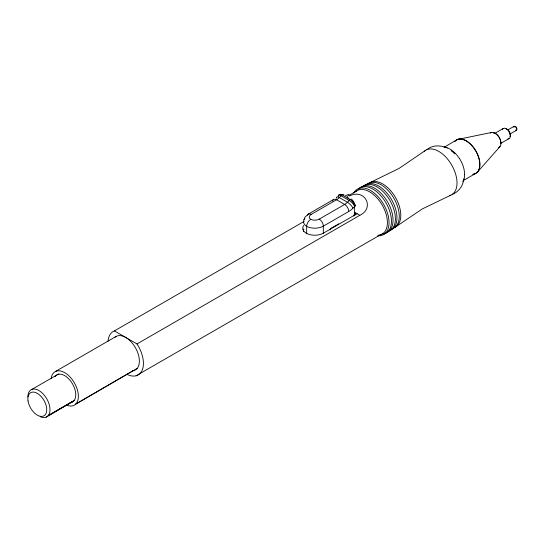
<?xml version="1.0" encoding="UTF-8"?>
<svg xmlns="http://www.w3.org/2000/svg" width="544" height="544" viewBox="0 0 544 544"><rect width="100%" height="100%" fill="white"/><g stroke="black" fill="none" stroke-linecap="round" stroke-linejoin="round"><path stroke-width="0.82" d="M463.916 178.881C462.91 185.871 458.966 191.801 452.186 194.426M303.967 219.735L304.905 217.253L308.251 214.132L333.662 199.464M329.956 229.847L330.65 228.5L338.783 223.808M353.954 215.975L354.64 214.649A2.298 1.326 0 0 0 354.96 213.003M477.788 171.693L500.045 146.554M304.892 218.47A12.077 6.97 0 0 0 306.666 226.386A12.077 6.97 0 0 0 323.326 226.154L348.738 211.487A17.252 9.962 -60 0 0 352.906 208.223L354.64 206.502A2.298 1.326 0 0 0 354.96 204.857M425.442 150.45L399.058 168.422L371.103 182.09M395.25 227.147L422.409 208.869L450.786 195.187M108.038 341.367A25.072 14.477 60 0 1 114.41 330.908L137.006 343.951L359.836 215.302C375.047 208.175 364.99 188.047 349.513 195.99M444.128 147.274L457.164 139.59M46.179 417.139L72.216 401.86M133.096 370.743L75.766 404.076L137.204 368.37M72.889 401.302L48.239 415.582L74.712 400.268M463.563 180.418L475.055 173.767M307.346 215.206A5.753 3.318 60 0 1 311.127 214.418L336.539 199.743A11.499 6.637 -60 0 0 339.32 197.574L341.095 195.806A11.499 6.637 -60 0 1 342.081 194.895A2.298 1.326 -60 0 1 343.992 195.072M114.41 330.908L304.144 221.367M347.031 196.513L356.578 190.992M55.57 371.423L116.049 336.471M306.666 233.838L306.666 226.386A5.76 3.325 -60 0 1 310.74 219.341A6.324 3.652 0 0 0 319.26 219.11L344.672 204.442A11.499 6.637 -60 0 0 347.453 202.266L349.221 200.498A11.499 6.637 -60 0 1 350.214 199.594A2.298 1.326 -60 0 1 352.158 199.886M494.741 133.389L503.513 128.33M357.075 213.71L323.326 233.199A12.077 6.97 0 0 1 307.945 234.008A12.077 6.97 0 0 1 303.763 225.42M508.137 129.758L514.026 126.358M509.728 134.15L516.324 130.342M136.048 375.809L380.365 234.852M31.688 389.47L58.779 373.905M500.929 143.262L508.946 138.706M426.843 149.688C432.827 144.636 440.456 145.275 447.29 147.9M457.388 139.502L491.164 132.546M340.401 194.337L340.292 194.337A5.732 3.094 56.5 0 0 339.585 194.439M341.775 194.732L350.581 199.825A5.678 3.094 57.4 0 1 351.757 200.79L352.09 201.171M347.453 197.54L348.813 198.322M354.94 212.48L359.836 215.302M353.879 214.866L354.94 215.485M352.24 200.308L352.424 200.423A3.373 1.952 60 0 1 353.09 200.994M353.097 202.504L352.811 202.076A5.732 3.06 57 0 0 352.111 201.144M353.865 202.028L353.886 202.062A3.516 2.033 60 0 1 354.178 202.633M353.872 203.932L354.069 204.388M354.409 205.394L354.511 205.795M354.96 204.68A2.298 1.265 -2.4 0 1 354.606 206.264L354.64 214.649M464.59 174.27L464.515 172.598A20.509 11.88 59.9 0 0 459.333 158.27M323.326 233.335L323.326 226.154A5.753 3.318 60 0 0 319.26 219.11M55.005 376.7A15.64 9.03 60 0 1 72.536 383.908A15.64 9.03 60 0 1 70.013 402.689M137.006 343.951A25.072 14.477 60 0 1 142.616 369.118A25.072 14.477 60 0 1 127.14 374.442M115.029 337.205A19.319 11.159 60 0 1 136.17 349.098A19.319 11.159 60 0 1 132.253 370.831M345.358 195.82A16.98 7.065 -21.9 0 1 348.969 194.222M355.49 191.889A25.072 14.477 60 0 1 383.078 206.679A25.072 14.477 60 0 1 378.175 235.219M303.164 229.384A12.077 6.97 0 0 1 303.43 228.902M506.104 128.812A4.712 2.72 60 0 1 509.64 132.131A4.712 2.72 60 0 1 509.966 136.585M493.19 132.974A7.283 4.202 60 0 1 498.739 136.639A7.283 4.202 60 0 1 500.691 143.793M490.3 133.117A8.391 4.848 60 0 1 499.249 137.544A8.391 4.848 60 0 1 498.61 147.506M454.852 141.42A19.285 11.132 60 0 1 475.959 150.987A19.285 11.132 60 0 1 473.688 174.06M454.614 141.515A19.319 11.159 60 0 1 476.109 151.701A19.319 11.159 60 0 1 472.654 174.304M502.255 129.846A5.868 3.386 60 0 1 508.994 131.546A5.868 3.386 60 0 1 507.851 138.863M451.085 150.742A19.319 11.159 60 0 1 454.886 153.891M51.19 378.366A19.319 11.159 60 0 1 65.362 373.041A19.319 11.159 60 0 1 78.363 395.549A19.319 11.159 60 0 1 66.66 405.158M354.579 205.836A5.957 2.489 59.7 0 1 354.668 206.312M354.606 206.264A5.753 1.986 45.1 0 0 349.221 200.498L341.095 195.806A5.753 1.986 45.1 0 0 338.191 196.16M336.478 198.322A5.753 1.986 45.1 0 1 339.32 197.574L347.453 202.266A5.753 1.986 45.1 0 1 352.906 208.223M353.172 202.463A5.814 2.978 56.8 0 1 353.96 203.932M354.185 204.408A5.909 2.761 57.6 0 1 354.518 205.442M354.416 203.266A3.679 2.122 60 0 1 354.538 203.735M353.335 201.266A3.42 1.979 60 0 1 353.559 201.559M348.738 211.487A5.753 3.318 60 0 0 344.672 204.442L336.539 199.743A5.753 3.318 60 0 0 332.574 201.11M303.552 231.737A12.077 6.97 0 0 1 303.878 229.595M310.74 219.334A6.324 3.652 0 0 1 311.127 214.418M340.571 194.344A5.678 3.094 57.3 0 1 341.686 194.677M338.708 195.214A5.814 3.114 54.8 0 1 339.327 194.548M338.456 196.173A5.923 3.21 51.1 0 1 338.599 195.5M362.277 186.891A26.017 15.021 60 0 1 390.007 200.614A26.017 15.021 60 0 1 388.022 231.492M359.02 189.026A26.126 15.082 60 0 1 387.151 201.185A26.126 15.082 60 0 1 385.635 233.002M383.418 233.369A26.126 15.082 60 0 1 382.235 233.369M353.716 193.1A26.221 15.137 60 0 1 383.846 204.728A26.221 15.137 60 0 1 377.754 235.77M358.115 189.108A26.18 15.116 60 0 1 386.022 202.912A26.18 15.116 60 0 1 384.03 233.988M381.806 234.355A26.18 15.116 60 0 1 380.623 234.355M424.252 151.416A25.745 14.865 60 0 1 451.799 165.192A25.745 14.865 60 0 1 449.494 195.629M369.002 183.253A25.602 14.783 60 0 1 395.937 198.247A25.602 14.783 60 0 1 393.536 227.841M366.493 184.776A25.738 14.858 60 0 1 393.931 198.349A25.738 14.858 60 0 1 391.972 228.902M363.956 186.034A25.915 14.96 60 0 1 391.116 198.907A25.915 14.96 60 0 1 390.626 230.105M464.698 174.332A20.454 11.798 59.4 0 1 462.74 181.472M459.292 158.304A20.652 11.927 60 0 0 450.82 149.634A20.393 11.791 60.1 0 0 444.23 147.227M514.25 127.01A1.843 1.061 60 0 1 516.365 127.548A1.843 1.061 60 0 1 516.004 129.839M513.584 127.024A2.298 1.326 60 0 1 515.352 126.589A2.298 1.326 60 0 1 516.8 129.288A2.298 1.326 60 0 1 515.352 130.322M27.873 396.923A15.64 9.03 60 0 1 38.529 390.306A15.64 9.03 60 0 1 49.966 408.741A15.64 9.03 60 0 1 40.14 416.697M28.043 400.955A13.342 7.704 60 0 0 43.486 416.044A13.342 7.704 60 0 0 40.392 395.733A13.342 7.704 60 0 0 28.043 400.955"/></g></svg>
